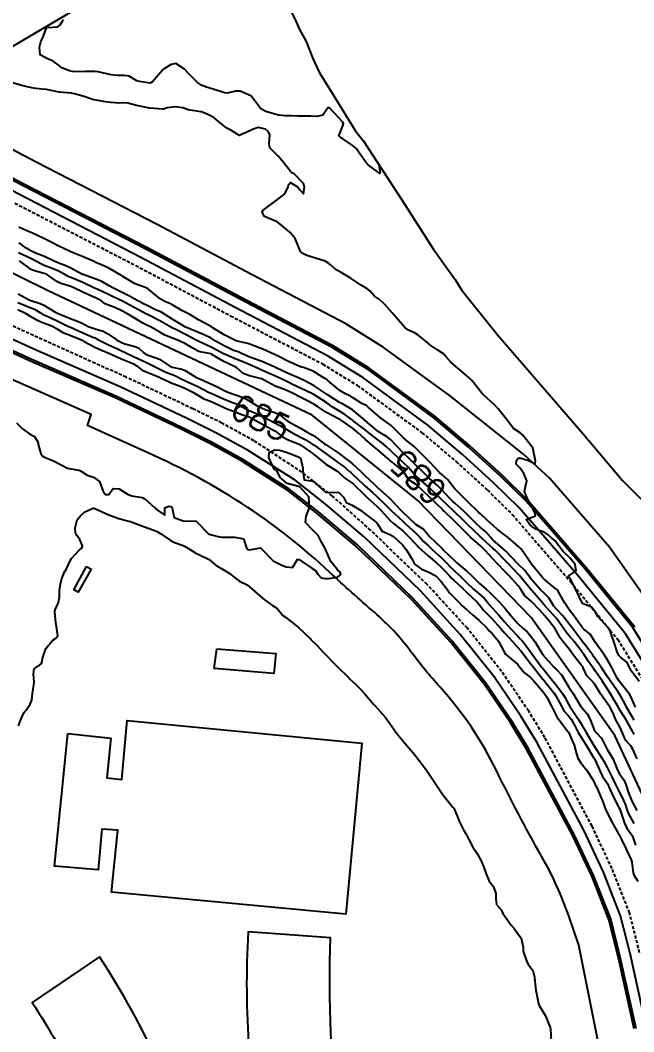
# Model space of a CAD drawing. Header units: metres. Extents: x 292545 to 299085, y 7450245 to 7463078.
# Drawn here: x 297196.5 to 297291.5, y 7452525.8 to 7452682.5 of the extents above; entities that cross this region are included whole.
import ezdxf
from ezdxf.enums import TextEntityAlignment as Align

# ---------------------------------------------------------------- set-up
doc = ezdxf.new("R2010")
doc.units = ezdxf.units.M
doc.linetypes.add('CONTINUO', pattern=[0])
doc.linetypes.add('DASHED', pattern=[0.75, 0.5, -0.25])
for name, color, linetype in [('Area', 45, 'Continuous'), ('Canteiro', 45, 'DASHED'), ('Ciclovia', 45, 'Continuous'), ('Cotas', 45, 'Continuous'), ('Curvas de Nivel 1m', 11, 'Continuous'), ('Curvas de Nivel 5m', 15, 'Continuous'), ('Edificações', 30, 'Continuous'), ('Hidrografia', 140, 'Continuous'), ('TEXTO', 45, 'Continuous'), ('Vias Primárias', 230, 'Continuous')]:
    doc.layers.add(name, color=color, linetype=linetype)
doc.styles.add('Style-STANDARD', font='STANDARD.shx')

msp = doc.modelspace()

# ---------------------------------------------------------------- linework, layer by layer
at = {"layer": 'Area'}
msp.add_polyline3d([(297237.84, 7452685.12, 705.58), (297239.18, 7452682.38, 701.82), (297239.74, 7452681.09, 697.87), (297240.8, 7452679.2, 690.29), (297241.81, 7452676.58, 690.04), (297242.79, 7452674.49, 699.92), (297244.79, 7452671.22, 701.53), (297248.45, 7452665.28, 688.69), (297249.61, 7452663.88, 695.31), (297255.62, 7452654.7, 688.4), (297260.45, 7452647.09, 688.17), (297263.86, 7452642.33, 688.13), (297264.84, 7452640.72, 688.17), (297270.47, 7452633.71, 688.21), (297283.67, 7452618.42, 688.34), (297289.8, 7452611.2, 688.44), (297295.75, 7452605.27, 688.59)], dxfattribs=at)
at = {"layer": 'Canteiro'}
for points in [[(297195.68, 7452654.18), (297214.38, 7452644.52), (297229.08, 7452636.72), (297243.35, 7452629.25), (297248.71, 7452625.93), (297258.72, 7452618.61), (297264, 7452614.14), (297268.85, 7452609.72), (297272.7, 7452605.95), (297281.72, 7452595.55), (297289.04, 7452586.58), (297295.09, 7452576.8)], [(297292.42, 7452538.04), (297290.87, 7452544.21), (297288.15, 7452551.1), (297285.06, 7452557.64), (297277.77, 7452571.36), (297275.25, 7452575.47), (297271.06, 7452581.62), (297265.75, 7452588.3), (297259.51, 7452595.1), (297250.77, 7452603.49), (297244.86, 7452608.8), (297240.11, 7452612.51), (297232.7, 7452617.36), (297227.71, 7452620.1), (297223.24, 7452622.31), (297212.92, 7452627.2), (297199.9, 7452633.04), (297188.77, 7452638.11)]]:
    msp.add_lwpolyline(points, dxfattribs=at)
at = {"layer": 'Ciclovia'}
for points in [[(297297.65, 7452578.26), (297291.45, 7452588.3), (297283.97, 7452597.45), (297274.85, 7452607.98), (297270.88, 7452611.86), (297265.94, 7452616.36), (297260.54, 7452620.92), (297250.36, 7452628.38), (297244.81, 7452631.81), (297230.46, 7452639.33), (297215.75, 7452647.13), (297197.04, 7452656.8), (297183.73, 7452663.74), (297170.67, 7452670.67), (297166.63, 7452672.89), (297162.18, 7452675.96), (297160.74, 7452677.11), (297158.64, 7452678.91)], [(297296.37, 7452577.53), (297290.25, 7452587.44), (297282.85, 7452596.5), (297273.77, 7452606.97), (297269.87, 7452610.79), (297264.97, 7452615.25), (297259.63, 7452619.77), (297249.54, 7452627.16), (297244.08, 7452630.54), (297229.77, 7452638.03), (297215.07, 7452645.83), (297196.36, 7452655.5), (297183.04, 7452662.43), (297169.97, 7452669.38), (297165.86, 7452671.64), (297161.3, 7452674.78), (297159.81, 7452675.98), (297157.68, 7452677.8)], [(297293.45, 7452526.62), (297291.02, 7452537.71), (297289.49, 7452543.77), (297286.82, 7452550.53), (297283.77, 7452557), (297276.52, 7452570.64), (297274.04, 7452574.68), (297269.89, 7452580.76), (297264.65, 7452587.36), (297258.48, 7452594.09), (297249.8, 7452602.42), (297243.73, 7452607.58), (297239.06, 7452611.24), (297231.8, 7452615.86), (297226.87, 7452618.56), (297222.26, 7452620.87), (297211.98, 7452625.74), (297199.06, 7452631.36), (297187.93, 7452636.43)], [(297291.87, 7452526.28), (297289.44, 7452537.34), (297287.95, 7452543.27), (297285.34, 7452549.89), (297282.32, 7452556.27), (297275.11, 7452569.84), (297272.68, 7452573.8), (297268.59, 7452579.81), (297263.42, 7452586.31), (297257.32, 7452592.96), (297248.72, 7452601.22), (297242.7, 7452606.33), (297238.12, 7452609.92), (297230.98, 7452614.47), (297226.12, 7452617.13), (297221.55, 7452619.42), (297211.31, 7452624.27), (297198.4, 7452629.88), (297187.27, 7452634.96)]]:
    msp.add_lwpolyline(points, dxfattribs=at)
at = {"layer": 'Curvas de Nivel 1m', "flags": 128}
for points, elevation in [([(297252.06, 7452660.08), (297252.26, 7452658.82), (297252.17, 7452658.78), (297250.41, 7452660.12), (297249.95, 7452660.58), (297248.9, 7452662.13), (297248.59, 7452662.6), (297248.44, 7452662.75), (297247.91, 7452663.15), (297246.46, 7452664.13), (297246.14, 7452664.3), (297245.86, 7452664.63), (297246.48, 7452666.15), (297246.57, 7452666.53), (297246.4, 7452666.8), (297244.51, 7452668.83), (297244.19, 7452668.98), (297243.94, 7452668.66), (297243.36, 7452667.8), (297242.5, 7452667.61), (297241.51, 7452667.66), (297240.5, 7452667.67), (297239.54, 7452667.66), (297238.5, 7452667.68), (297237.52, 7452667.71), (297236.5, 7452667.83), (297235.07, 7452668.2), (297234.51, 7452668.39), (297233.76, 7452668.78), (297232.53, 7452670.46), (297232.22, 7452670.79), (297230.54, 7452671.55), (297229.83, 7452671.54), (297228.54, 7452671.24), (297228.11, 7452671.27), (297226.55, 7452671.76), (297225.21, 7452672.22), (297224.56, 7452672.48), (297223.94, 7452672.89), (297223.24, 7452673.57), (297222.58, 7452674.29), (297221.96, 7452674.92), (297220.59, 7452675.8), (297219.88, 7452675.65), (297218.71, 7452674.95), (297218.58, 7452674.84), (297216.96, 7452672.98), (297216.73, 7452672.81), (297216.56, 7452672.79), (297214.96, 7452673), (297214.56, 7452673.13), (297213.38, 7452673.83), (297212.57, 7452673.97), (297211.66, 7452673.95), (297210.57, 7452674.06), (297209.25, 7452674.39), (297208.58, 7452674.53), (297208.07, 7452674.57), (297206.58, 7452674.57), (297205.17, 7452674.52), (297204.58, 7452674.55), (297204.12, 7452674.67), (297202.92, 7452675.14), (297202.72, 7452675.28), (297202.59, 7452675.45), (297201.61, 7452676.17), (297200.6, 7452676.59), (297199.56, 7452677.18), (297199.46, 7452678.35), (297199.71, 7452679.18), (297200, 7452679.82), (297200.53, 7452681.17), (297200.56, 7452681.27), (297200.66, 7452681.38), (297202.33, 7452681.48), (297202.66, 7452681.79), (297203.18, 7452682.63)], 689), ([(297292.37, 7452580.07), (297291.47, 7452581.26), (297291.12, 7452581.72), (297290.95, 7452582.09), (297290.44, 7452583.05), (297289.5, 7452583.78), (297289.21, 7452584.11), (297288.96, 7452584.67), (297288.49, 7452586.12), (297287.91, 7452587.76), (297287.77, 7452588.13), (297287.56, 7452588.4), (297285.95, 7452590.15), (297285.59, 7452590.78), (297284.99, 7452591.56), (297283.6, 7452592.16), (297283.58, 7452592.18), (297283.53, 7452592.26), (297282.59, 7452594.19), (297281.65, 7452596.01), (297281.54, 7452596.2), (297281.43, 7452596.42), (297281.66, 7452596.57), (297282.62, 7452597.23), (297282.47, 7452598.19), (297281.69, 7452599.17), (297280.57, 7452600.21), (297279.71, 7452601.35), (297279.35, 7452601.85), (297278.89, 7452602.23), (297278.25, 7452602.76), (297277.73, 7452603.15), (297276.33, 7452603.67), (297275.74, 7452604.07), (297275.63, 7452604.16), (297275.46, 7452604.27), (297274.86, 7452605.18), (297275.76, 7452605.52), (297276.32, 7452605.71), (297276.21, 7452606.27), (297275.78, 7452607.03), (297275.1, 7452608.28), (297274.6, 7452609.48), (297274.76, 7452610.28), (297274.95, 7452611.15), (297274.48, 7452612.28), (297273.85, 7452613.15), (297273.32, 7452613.76), (297273.38, 7452614.3), (297273.54, 7452614.62), (297273.87, 7452614.73), (297275.23, 7452614.28), (297275.86, 7452613.98), (297276.27, 7452613.86), (297276.31, 7452614.27), (297275.89, 7452616.27), (297274.3, 7452618.29), (297273.92, 7452618.6), (297272.9, 7452619.28), (297272.05, 7452620.32), (297271.94, 7452620.49), (297270.52, 7452622.33), (297269.97, 7452622.93), (297268.35, 7452624.36), (297267.99, 7452624.72), (297266.69, 7452626.38), (297266.39, 7452626.76), (297266.02, 7452627.1), (297264.53, 7452628.41), (297264.04, 7452628.82), (297263.17, 7452629.55), (297262.42, 7452630.43), (297262.06, 7452630.85), (297261.01, 7452631.51), (297260.08, 7452632.1), (297259.66, 7452632.46), (297258.1, 7452633.78), (297257.65, 7452634.04), (297256.61, 7452634.5), (297256.11, 7452634.86), (297254.66, 7452636.52), (297254.14, 7452637.14), (297252.92, 7452638.54), (297252.16, 7452639.25), (297251.38, 7452639.78), (297250.63, 7452640.57), (297250.18, 7452640.95), (297249.29, 7452641.49), (297248.2, 7452642.19), (297247.62, 7452642.61), (297246.21, 7452643.42), (297245.41, 7452643.83), (297244.56, 7452644.64), (297244.23, 7452644.9), (297243.72, 7452645.17), (297242.24, 7452645.67), (297240.86, 7452646.07), (297240.25, 7452646.37), (297239.93, 7452646.7), (297239.64, 7452647.33), (297239.06, 7452648.71), (297238.28, 7452649.65), (297237.03, 7452650.73), (297236.3, 7452651.28), (297235.41, 7452651.65), (297234.31, 7452652.11), (297233.95, 7452652.77), (297234.06, 7452653.04), (297234.33, 7452653.22), (297236.34, 7452654.74), (297237.46, 7452655.63), (297238, 7452656.72), (297238.07, 7452657.02), (297238.37, 7452657.36), (297239.44, 7452656.7), (297239.83, 7452656.17), (297240.35, 7452655.61), (297240.51, 7452656.69), (297240.37, 7452657.2), (297238.9, 7452658.71), (297238.56, 7452658.89), (297238.4, 7452659.02), (297237.07, 7452660.73), (297236.42, 7452661.47), (297235.18, 7452662.76), (297235.06, 7452663.37), (297235.17, 7452664.76), (297234.94, 7452665.24), (297234.47, 7452665.63), (297233.33, 7452665.92), (297232.47, 7452665.61), (297231.95, 7452665.31), (297230.78, 7452664.81), (297230.56, 7452664.71), (297230.46, 7452664.68), (297230.34, 7452664.69), (297230.21, 7452664.81), (297229.12, 7452665.48), (297228.47, 7452665.81), (297227.2, 7452666.85), (297226.49, 7452667.46), (297225.33, 7452668.04), (297224.5, 7452668.3), (297222.82, 7452668.59), (297222.51, 7452668.65), (297221.66, 7452668.92), (297220.51, 7452669.09), (297219.24, 7452668.95), (297218.71, 7452668.76), (297218.51, 7452668.74), (297216.6, 7452668.89), (297216.51, 7452668.9), (297216.04, 7452668.98), (297214.52, 7452669.3), (297213.17, 7452669.67), (297212.52, 7452669.72), (297211.87, 7452669.69), (297210.52, 7452669.76), (297209.69, 7452669.88), (297208.52, 7452670.07), (297207.69, 7452670.25), (297206.53, 7452670.63), (297204.89, 7452671.12), (297204.53, 7452671.18), (297204.46, 7452671.2), (297202.54, 7452671.37), (297202.28, 7452671.41), (297200.54, 7452671.76), (297199.86, 7452671.86), (297198.54, 7452671.99), (297197.55, 7452672.21), (297196.55, 7452672.47), (297194.85, 7452672.95)], 688), ([(297291.81, 7452576.08), (297291.42, 7452576.93), (297291.08, 7452577.74), (297290.88, 7452578.09), (297289.46, 7452579.83), (297289.25, 7452580.11), (297288.91, 7452580.67), (297288.17, 7452582.12), (297287.49, 7452583.32), (297286.97, 7452584.14), (297285.53, 7452586.15), (297284.79, 7452587.41), (297283.81, 7452588.18), (297283.56, 7452588.39), (297282.27, 7452590.19), (297281.59, 7452591.11), (297280.82, 7452592.21), (297279.8, 7452594.04), (297279.69, 7452594.22), (297279.62, 7452594.29), (297279.26, 7452594.59), (297277.65, 7452595.93), (297277.34, 7452596.25), (297275.67, 7452598.25), (297275.58, 7452598.37), (297274.27, 7452600.29), (297274.02, 7452600.61), (297273.71, 7452600.94), (297272.13, 7452602.32), (297271.73, 7452602.64), (297270.44, 7452603.63), (297269.74, 7452604.21), (297269.68, 7452604.27), (297269.6, 7452604.34), (297267.77, 7452606.06), (297267.44, 7452606.37), (297265.79, 7452607.97), (297265.33, 7452608.39), (297263.82, 7452609.9), (297263.41, 7452610.42), (297262.73, 7452611.32), (297261.84, 7452612.09), (297261.42, 7452612.44), (297259.86, 7452614.09), (297259.5, 7452614.46), (297257.89, 7452616.11), (297257.49, 7452616.49), (297256.6, 7452617.2), (297255.91, 7452617.77), (297255.15, 7452618.52), (297253.93, 7452619.7), (297252.83, 7452620.55), (297252.31, 7452620.92), (297251.95, 7452621.21), (297250.4, 7452622.58), (297250.16, 7452622.77), (297249.97, 7452622.86), (297249.42, 7452623.14), (297247.98, 7452624.08), (297247.64, 7452624.27), (297246.87, 7452624.62), (297245.99, 7452625.15), (297244.18, 7452626.65), (297244.01, 7452626.78), (297243.67, 7452627), (297242.03, 7452628.04), (297241.6, 7452628.25), (297240.35, 7452628.7), (297240.11, 7452628.78), (297240.03, 7452628.79), (297239.91, 7452628.82), (297238.05, 7452629.64), (297236.24, 7452630.56), (297236.06, 7452630.65), (297235.88, 7452630.74), (297234.63, 7452631.32), (297234.07, 7452631.54), (297232.85, 7452632.01), (297232.08, 7452632.33), (297231.73, 7452632.45), (297230.08, 7452632.78), (297229.95, 7452632.82), (297228.09, 7452633.79), (297226.33, 7452634.86), (297226.11, 7452635.01), (297225.76, 7452635.21), (297224.12, 7452636.12), (297222.74, 7452636.9), (297222.14, 7452637.23), (297221.5, 7452637.55), (297220.15, 7452638.36), (297219.78, 7452638.57), (297218.88, 7452638.95), (297218.16, 7452639.34), (297216.18, 7452640.98), (297214.69, 7452641.5), (297214.19, 7452641.73), (297212.4, 7452642.83), (297212.2, 7452642.95), (297212.07, 7452643.03), (297210.21, 7452644.09), (297209.57, 7452644.41), (297208.22, 7452645), (297208.04, 7452645.08), (297206.23, 7452645.86), (297204.97, 7452646.39), (297204.25, 7452646.68), (297203.27, 7452647.13), (297202.58, 7452647.47), (297202.26, 7452647.62), (297201.31, 7452648.12), (297200.27, 7452648.64), (297199.16, 7452649.18), (297198.28, 7452649.57), (297197.64, 7452649.84), (297196.29, 7452650.46)], 687), ([(297291.6, 7452574.08), (297291.4, 7452574.41), (297290.77, 7452575.45), (297290.42, 7452576.09), (297290.09, 7452576.77), (297289.43, 7452577.92), (297289.31, 7452578.11), (297289.04, 7452578.52), (297287.91, 7452580.13), (297287.47, 7452580.78), (297286.58, 7452582.14), (297285.5, 7452583.68), (297285.3, 7452583.95), (297285.16, 7452584.16), (297283.93, 7452585.77), (297283.64, 7452586.18), (297283.59, 7452586.24), (297283.53, 7452586.31), (297282.12, 7452588.19), (297281.56, 7452588.91), (297280.51, 7452590.21), (297279.59, 7452591.24), (297279.12, 7452591.75), (297278.82, 7452592.23), (297278.38, 7452593.01), (297277.62, 7452593.74), (297277.06, 7452594.26), (297275.65, 7452595.9), (297275.38, 7452596.27), (297274.65, 7452597.27), (297273.67, 7452598.18), (297273.54, 7452598.3), (297271.7, 7452600.25), (297271.63, 7452600.32), (297269.72, 7452601.98), (297269.53, 7452602.15), (297269.36, 7452602.35), (297268.63, 7452603.26), (297267.74, 7452603.98), (297267.28, 7452604.37), (297265.77, 7452605.89), (297265.23, 7452606.4), (297263.79, 7452607.7), (297263.42, 7452608.04), (297263.05, 7452608.42), (297261.81, 7452609.75), (297261.1, 7452610.45), (297259.83, 7452611.58), (297258.88, 7452612.47), (297257.85, 7452613.47), (297257.35, 7452613.98), (297256.82, 7452614.5), (297255.88, 7452615.44), (297254.82, 7452616.52), (297253.9, 7452617.49), (297253.34, 7452617.97), (297252.33, 7452618.55), (297251.92, 7452618.82), (297250.6, 7452619.91), (297249.94, 7452620.48), (297249.81, 7452620.58), (297247.96, 7452622.13), (297247.68, 7452622.32), (297247.17, 7452622.61), (297246.4, 7452623.06), (297245.97, 7452623.31), (297244.2, 7452624.43), (297243.98, 7452624.58), (297243.88, 7452624.65), (297242, 7452625.88), (297240.47, 7452626.69), (297240.16, 7452626.84), (297240.01, 7452626.91), (297239.68, 7452627.04), (297238.02, 7452627.8), (297236.12, 7452628.65), (297236.03, 7452628.69), (297236, 7452628.7), (297235.91, 7452628.74), (297234.05, 7452629.61), (297232.8, 7452630.03), (297232.06, 7452630.29), (297230.86, 7452630.81), (297230.33, 7452631.08), (297230.07, 7452631.17), (297229.54, 7452631.36), (297228.08, 7452632.06), (297226.7, 7452632.85), (297226.09, 7452633.24), (297225.01, 7452633.79), (297224.1, 7452634.14), (297222.25, 7452634.91), (297222.1, 7452634.98), (297221.94, 7452635.07), (297220.12, 7452636.16), (297218.85, 7452636.95), (297218.42, 7452637.24), (297218.14, 7452637.39), (297217.43, 7452637.67), (297216.15, 7452638.32), (297215.7, 7452638.54), (297214.79, 7452639), (297214.16, 7452639.34), (297213.44, 7452639.74), (297212.17, 7452640.4), (297210.82, 7452641.04), (297210.19, 7452641.42), (297209.16, 7452642.03), (297208.2, 7452642.41), (297206.26, 7452643.1), (297206.2, 7452643.12), (297206.16, 7452643.14), (297204.21, 7452644.16), (297203.56, 7452644.47), (297202.22, 7452644.99), (297201.85, 7452645.15), (297200.23, 7452645.92), (297199.02, 7452646.4), (297198.25, 7452646.73), (297197.44, 7452647.2), (297196.77, 7452647.73), (297196.26, 7452647.98)], 686), ([(297292.05, 7452568.07), (297291.34, 7452569.69), (297291.06, 7452570.08), (297290.24, 7452570.99), (297289.78, 7452572.1), (297289.38, 7452573.03), (297288.72, 7452574.12), (297288.26, 7452575.27), (297287.81, 7452576.13), (297287.42, 7452576.7), (297286.37, 7452578.14), (297285.46, 7452579.69), (297285.05, 7452580.16), (297284.26, 7452580.96), (297283.69, 7452582.18), (297283.62, 7452582.32), (297283.49, 7452582.5), (297282.16, 7452584.19), (297281.52, 7452585.06), (297280.57, 7452586.21), (297280.13, 7452586.81), (297279.55, 7452587.88), (297279.36, 7452588.23), (297278.65, 7452589.15), (297277.74, 7452590.25), (297277.66, 7452590.33), (297277.58, 7452590.42), (297275.91, 7452592.27), (297275.61, 7452592.53), (297274.67, 7452593.34), (297274.04, 7452594.29), (297273.63, 7452594.87), (297272.32, 7452596.31), (297271.66, 7452597.01), (297270.37, 7452598.33), (297269.68, 7452599.06), (297268.53, 7452600.36), (297268.11, 7452600.77), (297267.71, 7452601.12), (297266.3, 7452602.38), (297265.73, 7452602.93), (297264.28, 7452604.4), (297263.75, 7452604.92), (297262.15, 7452606.43), (297261.96, 7452606.62), (297261.78, 7452606.79), (297260.05, 7452608.46), (297259.8, 7452608.7), (297257.94, 7452610.48), (297257.82, 7452610.56), (297256.66, 7452611.33), (297255.91, 7452612.51), (297255.89, 7452612.55), (297255.84, 7452612.59), (297255.15, 7452613.21), (297253.86, 7452614.23), (297253.69, 7452614.36), (297253.49, 7452614.54), (297251.88, 7452615.96), (297251.12, 7452616.57), (297249.9, 7452617.6), (297248.86, 7452618.59), (297247.92, 7452619.36), (297246.04, 7452620.63), (297245.98, 7452620.67), (297245.94, 7452620.69), (297245.81, 7452620.77), (297243.95, 7452621.73), (297242.53, 7452622.66), (297241.97, 7452623.02), (297240.87, 7452623.58), (297239.98, 7452624.04), (297238.66, 7452624.71), (297237.99, 7452625.05), (297237.42, 7452625.3), (297236, 7452625.84), (297234.26, 7452626.77), (297234.09, 7452626.85), (297234.01, 7452626.88), (297233.84, 7452626.95), (297232.02, 7452627.41), (297231.02, 7452627.8), (297230.03, 7452628.66), (297229.78, 7452628.82), (297228.05, 7452629.65), (297226.18, 7452630.74), (297226.06, 7452630.81), (297225.78, 7452630.86), (297224.31, 7452631.13), (297224.07, 7452631.23), (297223.25, 7452631.72), (297222.08, 7452632.37), (297221.02, 7452632.92), (297220.09, 7452633.27), (297218.87, 7452633.73), (297218.1, 7452634.2), (297216.78, 7452634.97), (297216.11, 7452635.29), (297215.5, 7452635.6), (297214.12, 7452636.4), (297213.09, 7452637.02), (297212.14, 7452637.55), (297211.15, 7452638.03), (297210.15, 7452638.39), (297209.67, 7452638.58), (297208.98, 7452639.07), (297208.16, 7452639.51), (297207.42, 7452639.83), (297206.17, 7452640.36), (297204.7, 7452641.11), (297204.18, 7452641.31), (297202.8, 7452641.75), (297202.19, 7452642.06), (297200.55, 7452643.17), (297200.2, 7452643.3), (297198.7, 7452643.69), (297198.21, 7452643.92), (297196.37, 7452645.22)], 684), ([(297196.17, 7452640.15), (297197.9, 7452639.2), (297198.15, 7452639.09), (297199.58, 7452638.62), (297200.14, 7452638.35), (297202.03, 7452637.25), (297202.13, 7452637.21), (297202.18, 7452637.19), (297202.26, 7452637.15), (297204.12, 7452636.37), (297205.36, 7452635.87), (297206.11, 7452635.56), (297207.03, 7452635.09), (297208.1, 7452634.69), (297209.35, 7452634.32), (297210.09, 7452633.92), (297211.37, 7452633.04), (297212.08, 7452632.65), (297212.71, 7452632.39), (297214.07, 7452632.04), (297214.83, 7452631.76), (297215.65, 7452630.99), (297216.06, 7452630.72), (297216.48, 7452630.56), (297218.05, 7452629.99), (297219.69, 7452628.94), (297219.91, 7452628.81), (297220.03, 7452628.77), (297221.55, 7452628.44), (297222.03, 7452628.24), (297223.68, 7452627.23), (297224.01, 7452627.08), (297224.15, 7452627.02), (297224.42, 7452626.88), (297226, 7452626.2), (297227.25, 7452625.59), (297227.99, 7452625.21), (297228.82, 7452624.83), (297229.98, 7452624.44), (297231.19, 7452624.02), (297231.97, 7452623.57), (297233.19, 7452622.78), (297233.96, 7452622.4), (297234.57, 7452622.15), (297235.95, 7452621.75), (297236.65, 7452621.44), (297237.46, 7452620.73), (297237.94, 7452620.38), (297238.67, 7452619.98), (297239.92, 7452619.31), (297240.96, 7452618.68), (297241.59, 7452618.35), (297241.91, 7452618.16), (297243.64, 7452616.9), (297243.89, 7452616.74), (297244.04, 7452616.65), (297245.87, 7452615.39), (297246.87, 7452614.61), (297247.45, 7452614.19), (297247.86, 7452613.87), (297249.26, 7452612.59), (297249.84, 7452612.04), (297251.36, 7452610.56), (297251.82, 7452610.14), (297253.62, 7452608.53), (297253.71, 7452608.45), (297253.79, 7452608.36), (297255.55, 7452606.51), (297255.77, 7452606.29), (297257.64, 7452604.49), (297257.74, 7452604.42), (297258.93, 7452603.66), (297259.73, 7452602.74), (297259.95, 7452602.46), (297261.71, 7452600.81), (297261.89, 7452600.62), (297262.04, 7452600.43), (297263.68, 7452598.84), (297264.18, 7452598.4), (297265.66, 7452597.14), (297266.5, 7452596.38), (297267.64, 7452595.27), (297268.65, 7452594.35), (297269.18, 7452593.91), (297269.61, 7452593.5), (297270.74, 7452592.33), (297271.59, 7452591.39), (297272.49, 7452590.31), (297273.56, 7452589.07), (297274.41, 7452588.29), (297275.01, 7452587.74), (297275.54, 7452587.14), (297276.19, 7452586.26), (297277.24, 7452584.53), (297277.43, 7452584.25), (297277.51, 7452584.15), (297279.19, 7452582.23), (297279.48, 7452581.95), (297280.35, 7452581.1), (297280.86, 7452580.21), (297281.45, 7452579.17), (297282.11, 7452578.19), (297283.16, 7452576.43), (297283.32, 7452576.18), (297283.41, 7452576.07), (297284.29, 7452575.06), (297284.79, 7452574.16), (297285.37, 7452572.58), (297285.68, 7452572.16), (297286.5, 7452571.28), (297287.08, 7452570.13), (297287.34, 7452569.65), (297288.28, 7452568.12), (297288.93, 7452566.48), (297289.08, 7452566.11), (297289.29, 7452565.76), (297289.98, 7452564.8), (297290.29, 7452564.09), (297290.82, 7452562.52), (297291.02, 7452562.08), (297291.09, 7452561.93), (297291.24, 7452561.54), (297291.99, 7452560.07)], 684), ([(297196.14, 7452637.68), (297197.12, 7452637.21), (297198.13, 7452636.59), (297199.01, 7452636.08), (297200.12, 7452635.65), (297201.39, 7452635.16), (297202.1, 7452634.75), (297203.11, 7452634.15), (297204.09, 7452633.75), (297205.72, 7452633.1), (297206.08, 7452632.93), (297206.42, 7452632.76), (297208.07, 7452631.87), (297208.61, 7452631.61), (297209.98, 7452631.05), (297210.06, 7452631.01), (297210.12, 7452630.99), (297212.05, 7452630.13), (297213.58, 7452629.47), (297214.04, 7452629.27), (297214.46, 7452629), (297215.36, 7452628.32), (297216.02, 7452628.03), (297217.55, 7452627.43), (297218.02, 7452627.22), (297218.19, 7452627.13), (297218.57, 7452626.95), (297220, 7452626.29), (297221.01, 7452625.91), (297221.99, 7452625.52), (297223.24, 7452624.9), (297223.98, 7452624.42), (297224.95, 7452623.86), (297225.97, 7452623.47), (297227.4, 7452622.85), (297227.96, 7452622.56), (297228.41, 7452622.38), (297229.95, 7452621.78), (297230.64, 7452621.5), (297231.95, 7452621.05), (297232.53, 7452620.78), (297233.93, 7452619.97), (297235.61, 7452619.06), (297235.92, 7452618.9), (297236.13, 7452618.75), (297237.12, 7452617.95), (297237.9, 7452617.56), (297239.8, 7452616.79), (297239.89, 7452616.75), (297239.93, 7452616.73), (297239.97, 7452616.7), (297241.87, 7452615.32), (297242.71, 7452614.66), (297243.85, 7452613.73), (297245.58, 7452612.63), (297245.75, 7452612.54), (297245.84, 7452612.46), (297246.79, 7452611.57), (297247.83, 7452610.85), (297248.14, 7452610.6), (297249.8, 7452608.99), (297250.24, 7452608.58), (297251.78, 7452607.2), (297252.11, 7452606.89), (297252.42, 7452606.55), (297253.75, 7452605.04), (297254.32, 7452604.52), (297255.73, 7452603.38), (297256.68, 7452602.5), (297257.71, 7452601.39), (297258.15, 7452600.93), (297258.64, 7452600.48), (297259.69, 7452599.53), (297260.95, 7452598.45), (297261.67, 7452597.79), (297262.34, 7452597.11), (297263, 7452596.42), (297263.31, 7452596.08), (297263.64, 7452595.76), (297265.09, 7452594.4), (297265.62, 7452593.9), (297267.28, 7452592.37), (297267.6, 7452592), (297268.32, 7452591.08), (297269.01, 7452590.35), (297269.57, 7452589.77), (297270.86, 7452588.33), (297271.55, 7452587.56), (297272.67, 7452586.31), (297273.52, 7452585.38), (297274.03, 7452584.81), (297274.44, 7452584.29), (297275.49, 7452582.9), (297275.99, 7452582.26), (297277.46, 7452580.41), (297277.59, 7452580.25), (297278.18, 7452579.52), (297279.18, 7452578.23), (297279.43, 7452577.86), (297280.03, 7452576.83), (297280.31, 7452576.22), (297280.69, 7452575.5), (297281.4, 7452574.73), (297281.83, 7452574.2), (297282.4, 7452573.17), (297282.91, 7452572.18), (297283.36, 7452571.42), (297284.13, 7452570.17), (297285.31, 7452568.28), (297285.38, 7452568.16), (297286, 7452566.85), (297286.32, 7452566.14), (297286.62, 7452565.47), (297287.28, 7452564.47), (297287.48, 7452564.13), (297287.65, 7452563.74), (297288.38, 7452562.12), (297289.23, 7452560.55), (297289.38, 7452560.26), (297289.43, 7452560.11), (297289.86, 7452558.75), (297290.1, 7452558.1), (297290.45, 7452557.36), (297291.18, 7452556.36), (297291.28, 7452556.19), (297291.32, 7452556.09), (297291.77, 7452554.69)], 686), ([(297195.93, 7452620.13), (297196.86, 7452619.21), (297197.91, 7452618.42), (297198.72, 7452618), (297199.22, 7452617.18), (297199.35, 7452616.64), (297199.75, 7452615.17), (297199.87, 7452615), (297200.16, 7452614.88), (297201.86, 7452614.15), (297203.84, 7452613.13), (297205.56, 7452612.83), (297205.84, 7452612.71), (297206.87, 7452612.05), (297207.83, 7452611.73), (297208.75, 7452611.07), (297209.36, 7452609.5), (297209.7, 7452609.06), (297209.79, 7452609.03), (297210.21, 7452609.05), (297210.91, 7452609.94), (297211.81, 7452609.93), (297213.2, 7452609.02), (297213.79, 7452608.82), (297215.36, 7452608.56), (297215.79, 7452608.37), (297217.34, 7452606.96), (297217.77, 7452606.59), (297218.87, 7452605.84), (297218.88, 7452606.95), (297219.5, 7452607.22), (297219.78, 7452607.2), (297219.95, 7452607.11), (297220.04, 7452606.94), (297220.32, 7452605.49), (297221.75, 7452604.98), (297223.75, 7452604.89), (297225.72, 7452602.87), (297227.34, 7452602.47), (297227.72, 7452602.42), (297228.14, 7452602.41), (297229.72, 7452602.44), (297231.06, 7452602.14), (297231.54, 7452600.79), (297231.7, 7452600.57), (297232.02, 7452600.46), (297233.7, 7452600.77), (297235.67, 7452598.75), (297237.02, 7452598.08), (297237.66, 7452597.81), (297238.67, 7452597.7), (297239.29, 7452598.7), (297239.4, 7452598.98), (297239.68, 7452598.97), (297240.07, 7452598.7), (297241.66, 7452597.61), (297242.24, 7452597.25), (297242.6, 7452596.67), (297243.11, 7452596.12), (297243.65, 7452596.03), (297244.25, 7452596.04), (297245.65, 7452596.22), (297246.15, 7452596.62), (297246.03, 7452597), (297245.66, 7452597.34), (297244.61, 7452598.64), (297243.7, 7452600.65), (297243.02, 7452601.97), (297242.63, 7452602.67), (297241.74, 7452603.54), (297240.7, 7452604.69), (297240.78, 7452605.67), (297241.22, 7452606.69), (297241.31, 7452607.15), (297241.19, 7452608.69), (297239.82, 7452610.2), (297237.82, 7452610.72), (297236.77, 7452611.67), (297236.24, 7452612.74), (297235.97, 7452612.88), (297235.85, 7452612.98), (297235, 7452614.76), (297235.07, 7452615.56), (297235.88, 7452615.96), (297236.69, 7452615.92), (297237.87, 7452615.52), (297239.78, 7452614.78), (297239.86, 7452614.74), (297239.9, 7452614.7), (297240.25, 7452613.1), (297240.27, 7452612.69), (297240.47, 7452611.33), (297241.83, 7452611.09), (297242.12, 7452610.96), (297242.37, 7452610.66), (297243.8, 7452609.41), (297245.11, 7452609.33), (297245.8, 7452609.4), (297246.58, 7452608.62), (297246.97, 7452607.79), (297247.78, 7452607.44), (297249.22, 7452606.59), (297249.77, 7452606.12), (297251.23, 7452605.08), (297251.74, 7452604.65), (297251.8, 7452604.56), (297252.54, 7452603.36), (297253.73, 7452602.82), (297254.33, 7452602.52), (297255.71, 7452601.21), (297256.29, 7452600.5), (297257.25, 7452598.92), (297257.47, 7452598.49), (297257.67, 7452598.2), (297258.63, 7452597.44), (297259.66, 7452597.06), (297260.87, 7452596.45), (297261.64, 7452595.61), (297262.15, 7452594.95), (297262.56, 7452594.43), (297263, 7452593.81), (297263.61, 7452593.19), (297264.39, 7452592.4), (297264.96, 7452591.76), (297265.59, 7452591.2), (297266.56, 7452590.38), (297267.57, 7452589.51), (297268.75, 7452588.35), (297269.14, 7452587.93), (297269.55, 7452587.55), (297270.58, 7452586.33), (297271.52, 7452584.54), (297271.68, 7452584.32), (297273.49, 7452582.76), (297273.87, 7452582.29), (297274.61, 7452581.42), (297275.47, 7452580.71), (297275.92, 7452580.27), (297277.44, 7452578.51), (297277.64, 7452578.25), (297278.05, 7452577.62), (297278.78, 7452576.24), (297279.4, 7452575.02), (297279.67, 7452574.5), (297279.84, 7452574.22), (297281.36, 7452572.28), (297281.41, 7452572.2), (297281.47, 7452572.09), (297282.28, 7452570.19), (297282.65, 7452568.86), (297282.86, 7452568.18), (297283.31, 7452567.48), (297284.37, 7452566.17), (297285.28, 7452564.68), (297285.42, 7452564.31), (297285.49, 7452564.16), (297285.78, 7452563.64), (297286.44, 7452562.14), (297286.66, 7452561.56), (297287.22, 7452560.13), (297288.23, 7452558.12), (297289.18, 7452556.48), (297289.29, 7452556.23), (297289.35, 7452556.11), (297289.59, 7452555.69), (297290.33, 7452554.1), (297291.13, 7452552.45), (297291.22, 7452552.09), (297291.41, 7452550.39), (297291.51, 7452550.08), (297292.15, 7452549.13)], 687), ([(297196.25, 7452573.21), (297196.55, 7452574.04), (297197.08, 7452575.2), (297197.2, 7452575.39), (297197.4, 7452575.62), (297198.05, 7452576.55), (297198.27, 7452577.19), (297198.39, 7452578.23), (297198.57, 7452579.19), (297198.67, 7452579.97), (297198.54, 7452581.19), (297198.65, 7452582.01), (297199.48, 7452582.6), (297199.8, 7452582.86), (297199.9, 7452583.17), (297199.93, 7452583.6), (297200.44, 7452585.17), (297201.53, 7452586.44), (297201.96, 7452586.71), (297202.32, 7452587.14), (297202.12, 7452588.58), (297202, 7452589.15), (297201.86, 7452590.87), (297201.92, 7452591.15), (297202.44, 7452592.3), (297202.57, 7452593.14), (297202.58, 7452594.18), (297202.71, 7452595.14), (297202.89, 7452595.89), (297203.42, 7452597.13), (297203.52, 7452597.27), (297203.66, 7452597.5), (297204.17, 7452598.63), (297204.44, 7452599.12), (297205.7, 7452600.44), (297206.05, 7452600.74), (297206.13, 7452601.1), (297205.71, 7452602.07), (297205.28, 7452602.67), (297205.08, 7452603.11), (297204.98, 7452603.87), (297205.32, 7452605.11), (297205.76, 7452605.69), (297206.51, 7452606.35), (297207.77, 7452606.92), (297207.95, 7452606.9), (297209.76, 7452606.1), (297210.49, 7452605.78), (297211.76, 7452605.33), (297212.9, 7452605.02), (297213.75, 7452604.78), (297214.08, 7452604.67), (297215.74, 7452604.05), (297217.17, 7452603.53), (297217.73, 7452603.28), (297218.27, 7452602.95), (297219.71, 7452601.94), (297220.38, 7452601.6), (297221.71, 7452601.12), (297222.13, 7452600.91), (297223.69, 7452599.97), (297225.37, 7452599.18), (297225.68, 7452599.04), (297225.88, 7452598.87), (297226.82, 7452598.01), (297227.66, 7452597.56), (297228.87, 7452596.83), (297229.65, 7452596.21), (297230.47, 7452595.63), (297231.64, 7452595.03), (297231.77, 7452594.94), (297231.93, 7452594.8), (297233.61, 7452593.32), (297234.3, 7452592.76), (297235.59, 7452591.85), (297236.25, 7452591.4), (297236.83, 7452590.73), (297237.17, 7452590.31), (297237.58, 7452590.01), (297239.3, 7452588.7), (297239.56, 7452588.47), (297241.44, 7452586.68), (297241.53, 7452586.59), (297242.49, 7452585.64), (297243.37, 7452584.65), (297243.51, 7452584.49), (297245.35, 7452582.63), (297245.48, 7452582.5), (297247.39, 7452580.61), (297247.46, 7452580.55), (297248.47, 7452579.61), (297249.44, 7452578.63), (297249.48, 7452578.58), (297249.8, 7452578.22), (297251.23, 7452576.56), (297251.41, 7452576.36), (297253, 7452574.54), (297253.39, 7452574.05), (297254.44, 7452572.52), (297254.83, 7452571.99), (297255.35, 7452571.4), (297256.08, 7452570.5), (297257.33, 7452569.02), (297257.58, 7452568.74), (297257.79, 7452568.48), (297259.29, 7452566.52), (297259.34, 7452566.46), (297259.44, 7452566.31), (297260.65, 7452564.45), (297261.26, 7452563.52), (297262.02, 7452562.43), (297263.23, 7452560.91), (297263.46, 7452560.65), (297263.63, 7452560.41), (297264.14, 7452559.33), (297264.49, 7452558.4), (297265.18, 7452556.99), (297265.55, 7452556.39), (297265.96, 7452555.59), (297266.61, 7452554.38), (297267.14, 7452553.56), (297267.85, 7452552.36), (297268.35, 7452551.12), (297268.6, 7452550.35), (297269.09, 7452549.23), (297269.46, 7452548.71), (297269.73, 7452548.34), (297270.16, 7452547.24), (297270.18, 7452546.33), (297270.25, 7452545.53), (297271.04, 7452544.63), (297271.16, 7452544.32), (297271.3, 7452544.05), (297272.55, 7452542.3), (297273.01, 7452541.8), (297274.09, 7452540.29), (297274.38, 7452538.88), (297274.4, 7452538.29), (297274.94, 7452536.62), (297275.17, 7452536.28), (297275.91, 7452535.26), (297276.15, 7452534.26), (297276.22, 7452533.57), (297276.35, 7452532.26), (297276.69, 7452530.43), (297276.73, 7452530.25), (297276.76, 7452530.15), (297276.86, 7452529.87), (297277.87, 7452528.24), (297278.59, 7452526.46), (297278.63, 7452526.23), (297278.73, 7452524.3)], 688)]:
    msp.add_lwpolyline(points, dxfattribs=dict(at, elevation=elevation))
at = {"layer": 'Curvas de Nivel 5m', "elevation": 685, "flags": 128}
for points in [[(297291.58, 7452571.86), (297291.45, 7452572.08), (297291.37, 7452572.24), (297290.33, 7452574.1), (297289.98, 7452574.69), (297289.41, 7452575.59), (297289.08, 7452576.11), (297288.63, 7452576.91), (297287.93, 7452578.13), (297287.44, 7452578.89), (297286.61, 7452580.14), (297285.48, 7452581.79), (297285.33, 7452582), (297285.21, 7452582.15), (297284.49, 7452583.16), (297283.83, 7452584.18), (297283.51, 7452584.63), (297282.32, 7452586.19), (297281.54, 7452587.13), (297281.05, 7452587.71), (297280.7, 7452588.21), (297279.58, 7452589.76), (297279.17, 7452590.23), (297278.41, 7452591.06), (297277.6, 7452592), (297277.39, 7452592.25), (297275.73, 7452594.16), (297275.64, 7452594.27), (297273.97, 7452596.3), (297273.83, 7452596.47), (297273.66, 7452596.65), (297272.09, 7452598.32), (297271.68, 7452598.75), (297270.11, 7452600.34), (297269.71, 7452600.7), (297268.83, 7452601.47), (297267.87, 7452602.37), (297267.8, 7452602.44), (297267.72, 7452602.51), (297265.79, 7452604.39), (297265.74, 7452604.43), (297265.02, 7452605.14), (297263.77, 7452606.34), (297263.7, 7452606.41), (297262.7, 7452607.34), (297261.79, 7452608.22), (297261.57, 7452608.44), (297259.82, 7452610.11), (297259.44, 7452610.46), (297257.84, 7452611.88), (297257.52, 7452612.17), (297257.26, 7452612.49), (297256.6, 7452613.25), (297255.86, 7452613.94), (297255.22, 7452614.52), (297253.88, 7452615.8), (297253.11, 7452616.54), (297252.46, 7452617.11), (297251.9, 7452617.51), (297250.51, 7452618.57), (297249.92, 7452619.05), (297248.07, 7452620.47), (297247.94, 7452620.56), (297247.9, 7452620.6), (297246.78, 7452621.45), (297245.96, 7452621.94), (297244.82, 7452622.64), (297243.97, 7452623.22), (297242.37, 7452624.28), (297241.98, 7452624.52), (297241.88, 7452624.57), (297241.67, 7452624.67), (297239.99, 7452625.48), (297238.58, 7452626.14), (297238.01, 7452626.42), (297237.4, 7452626.73), (297236.02, 7452627.39), (297235.06, 7452627.79), (297234.03, 7452628.24), (297232.87, 7452628.78), (297232.04, 7452629.14), (297231.47, 7452629.37), (297230.05, 7452629.94), (297228.13, 7452630.77), (297228.06, 7452630.81), (297228, 7452630.84), (297226.07, 7452631.88), (297225.38, 7452632.18), (297224.08, 7452632.78), (297223.87, 7452632.89), (297222.09, 7452633.81), (297220.27, 7452634.76), (297220.1, 7452634.83), (297220.04, 7452634.86), (297219.92, 7452634.93), (297218.12, 7452635.94), (297216.21, 7452636.9), (297216.13, 7452636.94), (297216.05, 7452636.98), (297214.79, 7452637.65), (297214.14, 7452637.99), (297212.23, 7452639.03), (297212.15, 7452639.07), (297212.08, 7452639.1), (297210.17, 7452640), (297208.43, 7452640.83), (297208.18, 7452640.94), (297207.89, 7452641.08), (297206.19, 7452641.86), (297204.86, 7452642.45), (297204.2, 7452642.7), (297203.9, 7452642.83), (297203.39, 7452643.13), (297202.62, 7452643.56), (297202.21, 7452643.74), (297201.21, 7452644.16), (297200.22, 7452644.54), (297199.77, 7452644.73), (297198.91, 7452645.19), (297198.23, 7452645.54), (297197.59, 7452645.84), (297196.24, 7452646.49)], [(297196.15, 7452638.8), (297196.88, 7452638.48), (297198.14, 7452637.98), (297198.69, 7452637.74), (297199.62, 7452637.18), (297199.94, 7452636.98), (297200.13, 7452636.89), (297200.57, 7452636.72), (297202.12, 7452636.02), (297203.89, 7452635.12), (297204.03, 7452635.05), (297204.1, 7452635.02), (297204.27, 7452634.95), (297206.09, 7452634.16), (297207.75, 7452633.42), (297208.09, 7452633.3), (297208.24, 7452633.23), (297208.52, 7452633.07), (297209.54, 7452632.52), (297210.08, 7452632.27), (297211.47, 7452631.64), (297212.07, 7452631.36), (297212.76, 7452631.02), (297214.05, 7452630.41), (297215.15, 7452629.89), (297216.04, 7452629.47), (297217.07, 7452628.97), (297218.03, 7452628.49), (297219.07, 7452627.99), (297220.02, 7452627.62), (297220.52, 7452627.43), (297221.55, 7452626.92), (297222.01, 7452626.69), (297222.41, 7452626.51), (297224, 7452625.75), (297225.77, 7452624.86), (297225.91, 7452624.79), (297225.98, 7452624.76), (297226.15, 7452624.69), (297227.97, 7452623.88), (297229.54, 7452623.25), (297229.97, 7452623.1), (297230.17, 7452623.02), (297230.51, 7452622.81), (297231.46, 7452622.29), (297231.96, 7452622.07), (297233.21, 7452621.51), (297233.95, 7452621.17), (297234.75, 7452620.76), (297235.93, 7452620.12), (297237.26, 7452619.39), (297237.92, 7452619.02), (297238.46, 7452618.71), (297239.91, 7452617.94), (297240.72, 7452617.51), (297241.89, 7452616.75), (297242.01, 7452616.67), (297243.87, 7452615.33), (297244.79, 7452614.64), (297245.86, 7452613.89), (297246.6, 7452613.37), (297247.5, 7452612.61), (297247.68, 7452612.44), (297247.84, 7452612.3), (297249.67, 7452610.58), (297249.82, 7452610.44), (297251.05, 7452609.32), (297251.79, 7452608.65), (297251.9, 7452608.56), (297252.88, 7452607.64), (297253.77, 7452606.7), (297253.95, 7452606.53), (297255.75, 7452604.91), (297256.18, 7452604.51), (297257.73, 7452603.07), (297258.03, 7452602.79), (297258.32, 7452602.48), (297258.98, 7452601.74), (297259.71, 7452601.06), (297260.37, 7452600.45), (297261.69, 7452599.25), (297262.52, 7452598.43), (297263.09, 7452597.84), (297263.66, 7452597.3), (297264.64, 7452596.4), (297265.64, 7452595.42), (297266.69, 7452594.38), (297267.62, 7452593.59), (297268.28, 7452593.03), (297268.85, 7452592.35), (297269.17, 7452591.92), (297269.59, 7452591.45), (297270.61, 7452590.33), (297271.57, 7452589.23), (297272.37, 7452588.31), (297273.54, 7452587.06), (297273.92, 7452586.68), (297274.27, 7452586.29), (297274.84, 7452585.59), (297275.52, 7452584.66), (297275.79, 7452584.27), (297276.61, 7452583.14), (297277.29, 7452582.25), (297277.48, 7452582.01), (297278.92, 7452580.24), (297279.45, 7452579.57), (297280.46, 7452578.21), (297280.83, 7452577.62), (297281.42, 7452576.55), (297281.62, 7452576.2), (297282.03, 7452575.57), (297282.96, 7452574.18), (297283.38, 7452573.5), (297284.17, 7452572.17), (297285.34, 7452570.16), (297286.65, 7452568.14), (297286.89, 7452567.72), (297287.3, 7452566.95), (297287.73, 7452566.13), (297288.13, 7452565.28), (297288.68, 7452564.12), (297289.26, 7452562.98), (297289.72, 7452562.1), (297290.2, 7452561.06), (297290.51, 7452560.09), (297290.7, 7452559.57), (297291.2, 7452558.63), (297291.54, 7452558.08)]]:
    msp.add_lwpolyline(points, dxfattribs=at)
at = {"layer": 'Edificações'}
for points in [[(297206.75, 7452597.87), (297207.47, 7452597.46), (297205.49, 7452593.9), (297204.78, 7452594.26)], [(297226.97, 7452585.14), (297236.06, 7452584.41), (297235.79, 7452581.32), (297226.54, 7452582.08)], [(297203.87, 7452571.98), (297210.54, 7452571.28), (297209.92, 7452565.12), (297212.22, 7452564.89), (297213.06, 7452574), (297249.39, 7452570.48), (297246.94, 7452544.01), (297210.65, 7452547.42), (297211.63, 7452557.01), (297209.16, 7452557.17), (297208.56, 7452550.88), (297201.81, 7452551.43)]]:
    msp.add_lwpolyline(points, close=True, dxfattribs=at)
for points in [[(297245.78, 7452510.89, -0.03667), (297244.55, 7452540.36), (297231.82, 7452541.28, 0.066741), (297234.48, 7452504.73)], [(297224.67, 7452502.3, 0.077441), (297208.79, 7452537.38), (297198.34, 7452530.32, -0.059894), (297211.39, 7452504.09)]]:
    msp.add_lwpolyline(points, format="xyb", dxfattribs=at)
at = {"layer": 'Hidrografia'}
msp.add_lwpolyline([(297294.94, 7452558.08), (297288.58, 7452571.67), (297275.61, 7452590), (297258.07, 7452608.13), (297241.71, 7452621.31), (297223.94, 7452629.69), (297200.71, 7452640.63), (297176.42, 7452652.6), (297162.37, 7452659.26)], dxfattribs=at)
at = {"layer": 'TEXTO', "linetype": 'CONTINUO'}
msp.add_polyline3d([(297060.36, 7452598.96, 0), (297242.32, 7452706.21, 0)], dxfattribs=at)
at = {"layer": 'Vias Primárias'}
for points in [[(297291.69, 7452588.47), (297284.2, 7452597.64), (297275.06, 7452608.18), (297271.08, 7452612.08), (297266.14, 7452616.58), (297260.73, 7452621.16), (297250.53, 7452628.62), (297244.96, 7452632.08), (297230.6, 7452639.6), (297215.89, 7452647.4), (297197.18, 7452657.07), (297183.87, 7452664), (297170.81, 7452670.94), (297166.79, 7452673.14), (297162.36, 7452676.2), (297160.93, 7452677.34), (297158.83, 7452679.14)], [(297291.57, 7452526.22), (297289.15, 7452537.27), (297287.66, 7452543.18), (297285.07, 7452549.77), (297282.06, 7452556.14), (297274.85, 7452569.69), (297272.43, 7452573.64), (297268.35, 7452579.63), (297263.19, 7452586.12), (297257.1, 7452592.75), (297248.52, 7452601), (297242.51, 7452606.1), (297237.95, 7452609.67), (297230.83, 7452614.21), (297225.98, 7452616.86), (297221.42, 7452619.15), (297211.18, 7452623.99), (297198.28, 7452629.61), (297187.15, 7452634.68)]]:
    msp.add_lwpolyline(points, dxfattribs=at)
for points in [[(297294.9, 7452590.76), (297287.76, 7452600.87), (297278.48, 7452611.57), (297274.48, 7452615.23), (297269.44, 7452619.24), (297263.16, 7452624.25), (297252.73, 7452631.88), (297246.91, 7452635.49), (297232.43, 7452643.07), (297217.71, 7452650.88), (297198.99, 7452660.55), (297185.7, 7452667.48), (297174.3, 7452673.53, -0.220986), (297174.78, 7452677.55)], [(297285.96, 7452524.49), (297283.01, 7452539.21), (297281.45, 7452543.73, 0.046477), (297277.24, 7452553, -0.016436), (297270.29, 7452566.18, 0.070666), (297261.52, 7452579.17, -0.024221), (297257.01, 7452584.68, 0.055666), (297251.34, 7452590.78, -0.011052), (297244.42, 7452597, 0.042539), (297231.76, 7452607.02, 0.042601), (297216.17, 7452615.52), (297206.91, 7452619.72), (297207.5, 7452621.43), (297186.28, 7452630.78)]]:
    msp.add_lwpolyline(points, format="xyb", dxfattribs=at)

# ---------------------------------------------------------------- texts
at = {"layer": 'Cotas', "style": 'Style-STANDARD'}
for rotation, p in [(333.602, (297233.74, 7452620.94, 685)), (136.4729, (297258.13, 7452611.69, 685))]:
    msp.add_text('685', height=4, rotation=rotation, dxfattribs=at).set_placement(p, align=Align.MIDDLE_CENTER)

doc.saveas('drawing.dxf')
